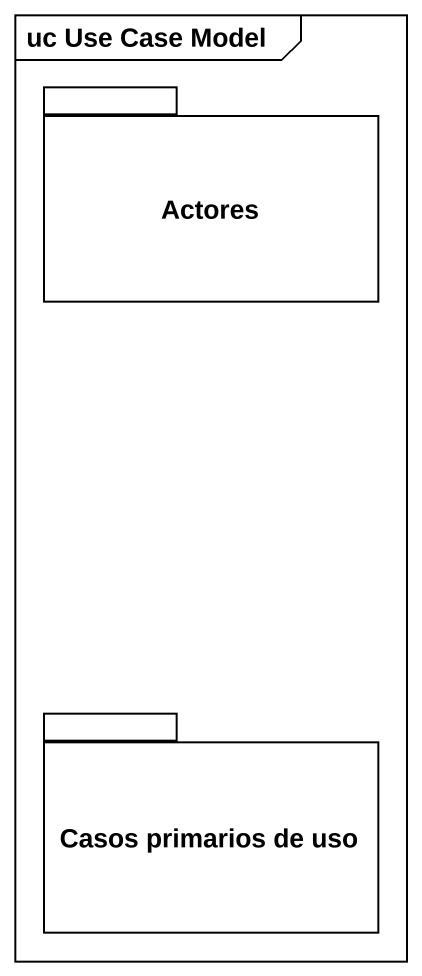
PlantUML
@startuml
mainframe uc Use Case Model
package Actores {
}
package "Casos primarios de uso" as Casos_primarios_de_uso {
}
@enduml
